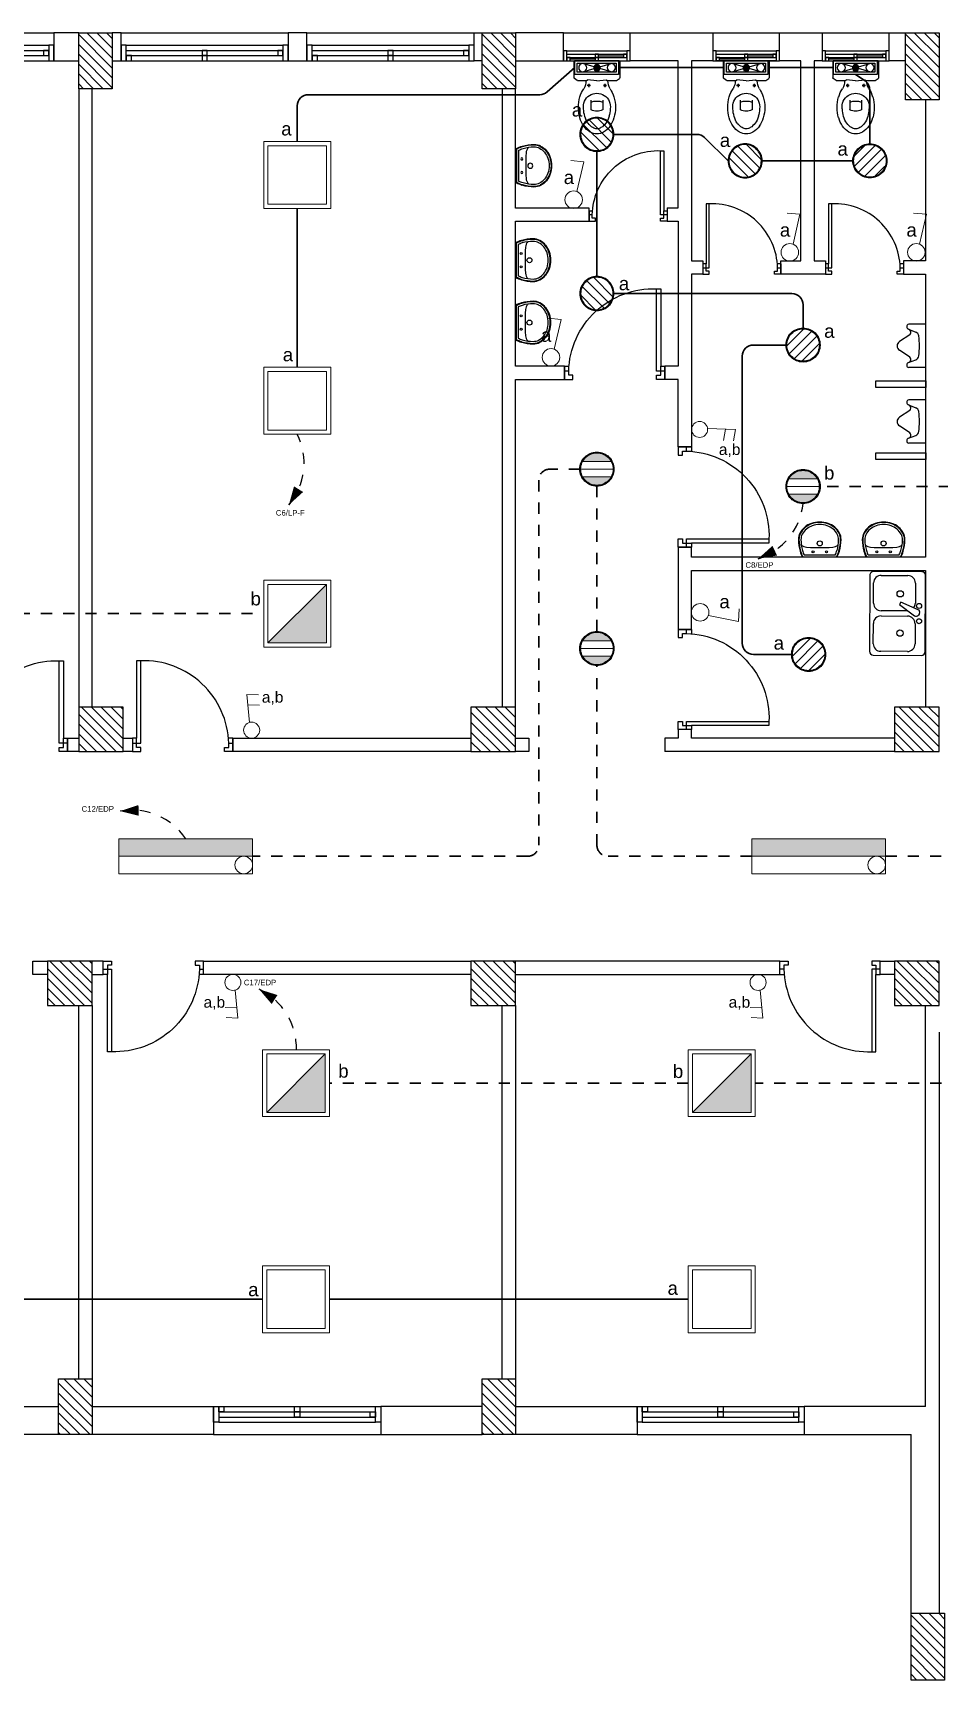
# Model space of a CAD drawing. Header units: metres. Extents: x -15180 to 61, y 475 to 24106.
# Drawn here: x 43.67 to 51.8, y 482.71 to 497.49 of the extents above; entities that cross this region are included whole.
import ezdxf

# ---------------------------------------------------------------- set-up
doc = ezdxf.new("R2010")
doc.units = ezdxf.units.M
doc.header["$MEASUREMENT"] = 0
for name, pattern in [('ACAD_ISO02W100', [15, 12, -3]), ('DASHED', [0.75, 0.5, -0.25]), ('DASHED2', [0.375, 0.25, -0.125]), ('HIDDEN', [0.375, 0.25, -0.125])]:
    doc.linetypes.add(name, pattern=pattern)
doc.layers.get('0').update_dxf_attribs({"color": 8})
for name, color, linetype, lineweight in [('.', 7, 'Continuous', 9), ('E-TEXT-I', 4, 'Continuous', 30), ('lighting linea', 3, 'DASHED2', 0), ('Lighting W', 2, 'Continuous', 30), ('luminairs', 3, 'Continuous', 9), ('switches', 4, 'Continuous', 9)]:
    doc.layers.add(name, color=color, linetype=linetype, lineweight=lineweight)
for name, color, linetype in [('A-1st-TOI$0$A-FLOR-PFIX', 140, 'Continuous'), ('A-1st-TOI$0$PL-DRAIN-EQ', 140, 'Continuous'), ('A-1st-WALL$0$A-DOOR', 151, 'Continuous'), ('A-1st-WALL$0$A-GLAZ', 121, 'Continuous'), ('A-1st-WALL$0$A-WALL', 254, 'Continuous'), ('A-1st-WALL$0$A-WALL-ELEV', 31, 'Continuous'), ('A-COL-FNL$0$A-COLS-CONC', 6, 'Continuous'), ('A-COL-FNL$0$A-HTCH', 80, 'Continuous'), ('A-HTCH', 80, 'Continuous'), ('E-LEADER', 30, 'Continuous'), ('elec AC-EQUIPMENT_(Existing)', 3, 'Continuous'), ('Layer1', 24, 'ACAD_ISO02W100')]:
    doc.layers.add(name, color=color, linetype=linetype)
doc.styles.get("Standard").update_dxf_attribs({"font": 'arial.ttf'})

# ---------------------------------------------------------------- blocks, each defined once
blk = doc.blocks.new('A-1st-TOI$0$105')
at = {"layer": 'A-1st-TOI$0$A-FLOR-PFIX'}
for p, q in [((-1.7, 1526.3), (39.7, 1526.3)), ((37.8, 1523.3), (0.2, 1523.3)), ((7.8, 1514.6), (3.2, 1514.2)), ((19, 1514.6), (7.8, 1514.6)), ((30.2, 1514.6), (19, 1514.6)), ((34.8, 1514.2), (30.2, 1514.6))]:
    blk.add_line(p, q, dxfattribs=at)
at = {"layer": 'A-1st-TOI$0$A-FLOR-PFIX', "color": 8}
blk.add_line((39.3, 1525.7), (-1.3, 1525.7), dxfattribs=at)
at = {"layer": 'A-1st-TOI$0$A-FLOR-PFIX'}
for centre in [(10.9, 1519.6), (27.1, 1519.6)]:
    blk.add_circle(centre, 1.21, dxfattribs=at)
at = {"layer": 'A-1st-TOI$0$A-FLOR-PFIX', "color": 8}
blk.add_circle((19, 1509.5), 3.04, dxfattribs=at)
at = {"layer": 'A-1st-TOI$0$A-FLOR-PFIX'}
for centre, radius, start, end in [((42.7, 1505), 49.4, 163.4828, 180), ((31.1, 1508.5), 37.3, 151.4654, 163.4828), ((42.7, 1505), 46.4, 163.4828, 180), ((2.8, 1505.4), 8.46, 110.3115, 135.1981), ((31.1, 1508.5), 34.2, 154.4467, 163.4828), ((5.8, 1497.3), 17.1, 98.7165, 110.3115), ((32.2, 1497.3), 17.1, 69.6885, 81.2835), ((7, 1508.5), 34.2, 16.5172, 25.5533), ((35.2, 1505.4), 8.46, 44.8019, 69.6885), ((7, 1508.5), 37.3, 16.5172, 28.5346), ((-4.7, 1505), 46.4, 0, 16.5172), ((-4.7, 1505), 49.4, 0, 16.5172), ((11, 1505), 17.7, 180, 206.7277), ((14.9, 1507), 22, 206.7277, 230.5599), ((11, 1505), 14.7, 180, 206.7277), ((14.9, 1507), 19, 206.7277, 230.5599), ((17.4, 1510), 26, 230.5599, 251.1848), ((17.4, 1510), 22.9, 230.5599, 251.1848), ((20.6, 1510), 22.9, 288.8152, 309.4401), ((20.6, 1510), 26, 288.8152, 309.4401), ((23.1, 1507), 19, 309.4401, 333.2723), ((23.1, 1507), 22, 309.4401, 333.2723), ((27, 1505), 14.7, 333.2723, 360), ((27, 1505), 17.7, 333.2723, 0), ((19, 1514.8), 31, 251.1848, 270), ((19, 1514.8), 28, 251.1848, 270), ((19, 1514.8), 28, 270, 288.8152), ((19, 1514.8), 31, 270, 288.8152)]:
    blk.add_arc(centre, radius, start, end, dxfattribs=at)
at = {"layer": 'A-1st-TOI$0$A-FLOR-PFIX', "color": 8}
for centre, radius, start, end in [((42.7, 1505), 48.8, 163.4828, 180), ((31.1, 1508.5), 36.6, 152.0283, 163.4828), ((7, 1508.5), 36.6, 16.5172, 27.9717), ((-4.7, 1505), 48.8, 0, 16.5172), ((11, 1505), 17.1, 180, 206.7277), ((14.9, 1507), 21.4, 206.7277, 230.5599), ((17.4, 1510), 25.4, 230.5599, 251.1848), ((20.6, 1510), 25.4, 288.8152, 309.4401), ((23.1, 1507), 21.4, 309.4401, 333.2723), ((27, 1505), 17.1, 333.2723, 360), ((19, 1514.8), 30.4, 251.1848, 270), ((19, 1514.8), 30.4, 270, 288.8152)]:
    blk.add_arc(centre, radius, start, end, dxfattribs=at)
blk = doc.blocks.new('A-1st-TOI$0$U2')
for p, q in [((0, -455), (0, 455)), ((0, 455), (355, 455)), ((359, 348), (206, 291)), ((330, 233), (546, 91)), ((359, -348), (206, -291)), ((330, -233), (546, -91)), ((0, -455), (355, -455))]:
    blk.add_line(p, q)
for centre, radius, start, end in [((382, 280), 71.8, 108.3137, 141.7665), ((342, 401), 55.6, 288.3137, 76.2231), ((2025, -14), 1896, 173.2642, 179.5895), ((2025, 14), 1896, 180.4105, 186.7358), ((241, 197), 100, 110.4608, 173.2642), ((380, 281), 69.5, 141.7665, 223.5583), ((504, 8), 93.1, 355.1463, 63.1776), ((504, -8), 93.1, 296.8224, 4.8537), ((241, -197), 100, 186.7358, 249.5392), ((380, -281), 69.5, 136.4417, 218.2335), ((382, -280), 71.8, 218.2335, 251.6863), ((342, -401), 55.6, 283.7769, 71.6863)]:
    blk.add_arc(centre, radius, start, end)
blk = doc.blocks.new('A-1st-TOI$0$尿斗-3')
at = {"layer": 'A-1st-TOI$0$A-FLOR-PFIX'}
blk.add_blockref('A-1st-TOI$0$U2', (0, -455), dxfattribs=at)
blk = doc.blocks.new('A-1st-TOI$0$TOILET')
at = {"layer": 'A-1st-TOI$0$A-FLOR-PFIX'}
for p, q in [((-206, 79), (-206, -69)), ((201, 83), (-201, 83)), ((206, 79), (206, -69)), ((-176, -95), (-202, -77)), ((-93, -97), (-170, -97)), ((-87, -90), (-90, -95)), ((0, -97), (-83, -88)), ((0, -97), (83, -88)), ((86, -90), (88, -95)), ((170, -97), (92, -97)), ((176, -95), (202, -77))]:
    blk.add_line(p, q, dxfattribs=at)
at = {"layer": 'A-1st-TOI$0$A-FLOR-PFIX', "color": 8}
for p, q in [((-57, -139), (-86, -139)), ((-72, -125), (-72, -154)), ((87, -139), (58, -139)), ((72, -124), (72, -154)), ((-53, -269), (-53, -354)), ((53, -269), (53, -354))]:
    blk.add_line(p, q, dxfattribs=at)
at = {"layer": 'A-1st-TOI$0$A-FLOR-PFIX', "extrusion": (0, 0, -1)}
for centre, major_axis, start_param, end_param in [((-201, 79), (3.27, -3.27), 2.356194, 3.926991), ((201, 79), (3.27, 3.27), 5.497787, 7.068583), ((-196, -69), (6.53, 6.53), 2.976444, 3.926991), ((-170, -88), (6.53, 6.53), 2.356194, 2.976444), ((-243, -96), (102, -102), -0.779719, -0.263382), ((-93, -93), (2.61, 2.61), 1.293407, 2.356194), ((-83, -92), (2.61, -2.61), 2.864203, 4.034681), ((83, -92), (2.61, -2.61), 3.819301, 5.127948), ((92, -93), (2.61, -2.61), 0.785398, 1.986355), ((243, -96), (102, 102), 3.404975, 3.921312), ((170, -88), (6.53, -6.53), 0.165149, 0.785398), ((196, -69), (6.53, -6.53), -0.785398, 0.165149), ((173, -335), (240, -240), 2.356194, 2.638034), ((88, -310), (177, 177), 4.208831, 4.530769), ((0, -329), (85.8, 85.8), 3.768292, 7.227283), ((-88, -310), (177, -177), -1.389176, -1.067238), ((-173, -335), (240, -240), -1.067238, -0.785398), ((173, -335), (240, 240), 3.645151, 3.926991), ((88, -360), (177, 177), 3.316917, 3.645151), ((173, -335), (207, -207), 2.074355, 2.310238), ((88, -360), (145, 145), 3.316917, 3.645151), ((-88, -360), (145, -145), -0.503558, -0.175324), ((-173, -335), (207, 207), 0.831354, 1.067238), ((-88, -360), (177, -177), -0.503558, -0.175324), ((-173, -335), (240, 240), 0.785398, 1.067238), ((34, -397), (131, -131), 1.320326, 1.74612), ((34, -397), (98.1, 98.1), 2.891122, 3.316917), ((0, -455), (83.6, -83.6), 0.785398, 1.320326), ((0, -455), (50.9, -50.9), 0.785398, 1.320326), ((0, -455), (50.9, 50.9), 1.821267, 2.356194), ((0, -455), (83.6, 83.6), 1.821267, 2.356194), ((-34, -397), (98.1, -98.1), -0.175324, 0.250471), ((-34, -397), (131, 131), 1.395472, 1.821267)]:
    blk.add_ellipse(centre, major_axis=major_axis, ratio=1, start_param=start_param, end_param=end_param, dxfattribs=at)
at = {"layer": 'A-1st-TOI$0$A-FLOR-PFIX', "color": 8, "extrusion": (0, 0, -1)}
for centre, major_axis, start_param, end_param in [((0, 0), (13.1, -13.1), 0.785398, 3.926991), ((0, 0), (13.1, -13.1), 3.926991, 7.068583), ((-72, -139), (5.72, 5.72), 3.926991, 7.068583), ((-72, -139), (5.72, 5.72), 0.785398, 3.926991), ((72, -139), (5.72, 5.72), 3.926991, 7.068583), ((72, -139), (5.72, 5.72), 0.785398, 3.926991), ((0, -435), (111, 111), 5.153406, 5.842169), ((-49, -354), (2.61, 2.61), 2.846054, 3.926991), ((0, -261), (76.9, -76.9), 0.295539, 1.275258), ((49, -354), (2.61, -2.61), -0.785398, 0.295539)]:
    blk.add_ellipse(centre, major_axis=major_axis, ratio=1, start_param=start_param, end_param=end_param, dxfattribs=at)
blk = doc.blocks.new('A-1st-TOI$0$SINK')
at = {"layer": 'A-1st-TOI$0$PL-DRAIN-EQ'}
for p, q in [((1143, 781), (0, 781)), ((-57, 724), (-57, 0)), ((0, 114), (0, 514)), ((114, 629), (419, 629)), ((513, 671), (403, 412)), ((436, 393), (605, 618)), ((533, 513), (533, 114)), ((568, 691), (594, 676)), ((610, 114), (610, 514)), ((724, 629), (1029, 629)), ((1143, 514), (1143, 114)), ((1200, 0), (1200, 724)), ((403, 412), (436, 393)), ((419, 0), (114, 0)), ((1029, 0), (724, 0)), ((0, -57), (1143, -57))]:
    blk.add_line(p, q, dxfattribs=at)
for centre, radius in [((457, 686), 38.1), ((686, 686), 38.1), ((276, 400), 47.6), ((867, 400), 47.6)]:
    blk.add_circle(centre, radius, dxfattribs=at)
for centre, radius, start, end in [((0, 724), 57.2, 90, 180), ((1143, 724), 57.2, 0, 90), ((114, 514), 114, 90, 180), ((419, 514), 114, 56.607, 90), ((549, 658), 38.1, 60, 159.4623), ((575, 643), 38.1, 320.5377, 60), ((724, 514), 114, 90, 180), ((1029, 514), 114, 0, 90), ((0, 0), 57.2, 180, 270), ((114, 114), 114, 180, 270), ((419, 114), 114, 270, 0), ((724, 114), 114, 180, 270), ((1029, 114), 114, 270, 0), ((1143, 0), 57.2, 270, 0)]:
    blk.add_arc(centre, radius, start, end, dxfattribs=at)
blk = doc.blocks.new('A-1st-TOI')
at = {"layer": 'A-1st-TOI$0$A-FLOR-PFIX'}
for points in [[(49819, 11934), (49819, 11994), (50269, 11994), (50269, 11934)], [(49819, 11288), (49819, 11348), (50269, 11348), (50269, 11288)]]:
    blk.add_lwpolyline(points, close=True, dxfattribs=at)
for p in [(47316, 14783), (48656, 14783), (49638, 14783)]:
    blk.add_blockref('A-1st-TOI$0$TOILET', p, dxfattribs=at)
for name, p, xscale, yscale, zscale, rotation in [('A-1st-TOI$0$105', (57956, 14066), -7.444918917468496, 7.444918917468496, 7.444918917468441, 90), ('A-1st-TOI$0$105', (57949, 12935), 7.444918917468498, 7.444918917468498, 7.444918917468498, 90), ('A-1st-TOI$0$105', (57949, 12375), 7.444918917468498, 7.444918917468498, 7.444918917468498, 90), ('A-1st-TOI$0$尿斗-3', (50266, 12112), 0.428260468507421, 0.428260468507421, 0.428260468507421, 180), ('A-1st-TOI$0$尿斗-3', (50266, 11433), 0.428260468507421, 0.428260468507421, 0.428260468507421, 180), ('A-1st-TOI$0$105', (49454, 21773), 7.444918917468441, 7.444918917468441, 7.444918917468441, 180.0166034217015), ('A-1st-TOI$0$105', (50027, 21773), 7.444918917468441, 7.444918917468441, 7.444918917468441, 180.0166034217015), ('A-1st-TOI$0$SINK', (49800, 10248), 0.596516345280852, 0.596516345280852, 0.596516345280852, 269.6176388712638)]:
    blk.add_blockref(name, p, dxfattribs=dict(at, xscale=xscale, yscale=yscale, zscale=zscale, rotation=rotation))
blk = doc.blocks.new('A-1st-WALL$0$DOO1')
at = {"layer": 'A-1st-WALL$0$A-DOOR'}
for q in [(-74, -74), (-34, -120)]:
    blk.add_line((-74, -120), q, dxfattribs=at)
blk.add_lwpolyline([(-37, -74), (-74, -74), (-74, 0), (0, 0), (0, -37), (-37, -37), (-37, -74, 0.418149), (752, -814)], format="xyb", dxfattribs=at)
blk.add_lwpolyline([(826, -74), (752, -74), (752, -814), (789, -814), (789, -120), (826, -120), (826, 0), (752, 0), (752, -37), (789, -37), (789, -120)], dxfattribs=at)
blk = doc.blocks.new('A-1st-WALL$0$Win 1600')
for p, q in [((-750, 150), (750, 150)), ((-750, 100), (750, 100)), ((-750, 50), (750, 50)), ((-750, 0), (750, 0))]:
    blk.add_line(p, q)
for points in [[(-800, 0), (-750, 0), (-750, 150), (-800, 150)], [(-750, 0), (-700, 0), (-700, 50), (-750, 50)], [(-25, 50), (25, 50), (25, 100), (-25, 100)], [(-25, 0), (25, 0), (25, 50), (-25, 50)], [(700, 50), (750, 50), (750, 100), (700, 100)], [(750, 0), (800, 0), (800, 150), (750, 150)]]:
    blk.add_lwpolyline(points, close=True)
blk = doc.blocks.new('A-1st-WALL$0$Win 1000')
for p, q in [((-450, 150), (450, 150)), ((-450, 100), (450, 100)), ((-450, 50), (450, 50)), ((-450, 0), (450, 0)), ((-25, 25), (-400, 25)), ((25, 75), (400, 75))]:
    blk.add_line(p, q)
for points in [[(-500, 0), (-450, 0), (-450, 150), (-500, 150)], [(-450, 0), (-400, 0), (-400, 50), (-450, 50)], [(-25, 50), (25, 50), (25, 100), (-25, 100)], [(-25, 0), (25, 0), (25, 50), (-25, 50)], [(400, 50), (450, 50), (450, 100), (400, 100)], [(450, 0), (500, 0), (500, 150), (450, 150)]]:
    blk.add_lwpolyline(points, close=True)
blk = doc.blocks.new('A-1st-WALL')
at = {"layer": 'A-1st-WALL$0$A-WALL'}
for p, q in [((42666, 15116), (42444, 15116)), ((42444, 15116), (42444, 14866)), ((43046, 15116), (42966, 15116)), ((43046, 14866), (43046, 15116)), ((44714, 15116), (44546, 15116)), ((44546, 15116), (44546, 14866)), ((44714, 14866), (44714, 15116)), ((46214, 14866), (46214, 15116)), ((46214, 15116), (46286, 15116)), ((47016, 15116), (46586, 15116)), ((47016, 14866), (47016, 15116)), ((47616, 14866), (47616, 15116)), ((47616, 15116), (48356, 15116)), ((48356, 15116), (48356, 14866)), ((48956, 14866), (48956, 15116)), ((48956, 15116), (49336, 15116)), ((49336, 15116), (49336, 14866)), ((49938, 15116), (50086, 15116)), ((49938, 14866), (49938, 15116)), ((42444, 14866), (42666, 14866)), ((42966, 14866), (43046, 14866)), ((44546, 14866), (44714, 14866)), ((46286, 14866), (46214, 14866)), ((46586, 14866), (47016, 14866)), ((48046, 14866), (47616, 14866)), ((48046, 13546), (48046, 14866)), ((48166, 14866), (48166, 13070)), ((48356, 14866), (48166, 14866)), ((48926, 14866), (48386, 14866)), ((49146, 14866), (48956, 14866)), ((49146, 13070), (49146, 14866)), ((49336, 14866), (49266, 14866)), ((49266, 14866), (49266, 13070)), ((50086, 14866), (49938, 14866)), ((42666, 14616), (42666, 9066)), ((42786, 9066), (42786, 14616)), ((46466, 14616), (46466, 9066)), ((46586, 13542), (46586, 14616)), ((50266, 14516), (50266, 13070)), ((47246, 13542), (46586, 13542)), ((47246, 13426), (47246, 13542)), ((47946, 13546), (47946, 13426)), ((47946, 13546), (48046, 13546)), ((46586, 12126), (46586, 13426)), ((46586, 13426), (47246, 13426)), ((47946, 13426), (48046, 13426)), ((48046, 13426), (48046, 12126)), ((48166, 13070), (48266, 13070)), ((48266, 13070), (48266, 12950)), ((48966, 12950), (48966, 13070)), ((48966, 13070), (49146, 13070)), ((49266, 13070), (49366, 13070)), ((49366, 13070), (49366, 12950)), ((50266, 13070), (50066, 13070)), ((50066, 13070), (50066, 12950)), ((48266, 12950), (48166, 12950)), ((48166, 12950), (48166, 11400)), ((49366, 12950), (48966, 12950)), ((50066, 12950), (50266, 12950)), ((50266, 12950), (50266, 10410)), ((47026, 12126), (46586, 12126)), ((47026, 12006), (47026, 12126)), ((47926, 12006), (47926, 12126)), ((48046, 12126), (47926, 12126)), ((46586, 9066), (46586, 12006)), ((46586, 12006), (47026, 12006)), ((48046, 12006), (47926, 12006)), ((48046, 11400), (48046, 12006)), ((48046, 11400), (48166, 11400)), ((48046, 10500), (48166, 10500)), ((48046, 10500), (48046, 9763)), ((48166, 10410), (48166, 10500)), ((50266, 10410), (48166, 10410)), ((48166, 10290), (50266, 10290)), ((48166, 9763), (48166, 10290)), ((50266, 10290), (50266, 9066)), ((48046, 9763), (48166, 9763)), ((42566, 8786), (42666, 8786)), ((42566, 8666), (42566, 8786)), ((43066, 8786), (43149, 8786)), ((43149, 8786), (43149, 8666)), ((44049, 8666), (44049, 8786)), ((44049, 8786), (46186, 8786)), ((46586, 8786), (46705, 8786)), ((46705, 8786), (46705, 8666)), ((47926, 8786), (47926, 8666)), ((48046, 8786), (47926, 8786)), ((48166, 8863), (48046, 8863)), ((48046, 8863), (48046, 8786)), ((48166, 8786), (48166, 8863)), ((49986, 8786), (48166, 8786)), ((42666, 8666), (42566, 8666)), ((43149, 8666), (43066, 8666)), ((46186, 8666), (44049, 8666)), ((46705, 8666), (46586, 8666)), ((49986, 8666), (47926, 8666)), ((42255, 6786), (42386, 6786)), ((42255, 6666), (42255, 6786)), ((42386, 6666), (42255, 6666)), ((42886, 6786), (42786, 6786)), ((42786, 6666), (42886, 6666)), ((42886, 6666), (42886, 6786)), ((43786, 6666), (43786, 6786)), ((43786, 6786), (46186, 6786)), ((46186, 6666), (43786, 6666)), ((48957, 6786), (46586, 6786)), ((46586, 6666), (48957, 6666)), ((48957, 6666), (48957, 6786)), ((49857, 6666), (49857, 6786)), ((49857, 6786), (49986, 6786)), ((49986, 6666), (49857, 6666)), ((42666, 3036), (42666, 6386)), ((42786, 6386), (42786, 3036)), ((46466, 3036), (46466, 6386)), ((46586, 6386), (46586, 3036)), ((50266, 2786), (50266, 6386)), ((50386, 6146), (50386, 932)), ((41576, 2786), (42486, 2786)), ((42786, 2786), (43876, 2786)), ((43876, 2786), (43876, 2536)), ((46286, 2786), (45376, 2786)), ((45376, 2786), (45376, 2536)), ((46586, 2786), (47676, 2786)), ((47676, 2786), (47676, 2536)), ((50266, 2786), (49176, 2786)), ((49176, 2786), (49176, 2536)), ((42486, 2536), (41576, 2536)), ((43876, 2536), (42786, 2536)), ((45376, 2536), (46286, 2536)), ((47676, 2536), (46586, 2536)), ((49176, 2536), (50136, 2536)), ((50136, 932), (50136, 2536))]:
    blk.add_line(p, q, dxfattribs=at)
at = {"layer": 'A-1st-WALL$0$A-WALL-ELEV'}
for p, q in [((40944, 15116), (42444, 15116)), ((43046, 15116), (44546, 15116)), ((44714, 15116), (46214, 15116)), ((47017, 15116), (47617, 15116)), ((48357, 15116), (48957, 15116)), ((49338, 15116), (49938, 15116)), ((43876, 2536), (45376, 2536)), ((47676, 2536), (49176, 2536))]:
    blk.add_line(p, q, dxfattribs=at)
at = {"layer": 'A-1st-WALL$0$A-DOOR', "yscale": 0.7780309869113328, "zscale": 0.7780309869113328}
for p, xscale, rotation in [((47303, 13426), -0.7780309869113328, 180.0000000078675), ((48909, 12950), 0.7780309869113328, 179.9999999921326), ((50009, 12950), 0.7780309869113328, 179.9999999921326)]:
    blk.add_blockref('A-1st-WALL$0$DOO1', p, dxfattribs=dict(at, xscale=xscale, rotation=rotation))
at = {"layer": 'A-1st-WALL$0$A-DOOR', "xscale": -1}
for p, rotation in [((47100, 12006), 180), ((48046, 11326), 90.00000000786737), ((48046, 9689), 90), ((41740, 8666), 180)]:
    blk.add_blockref('A-1st-WALL$0$DOO1', p, dxfattribs=dict(at, rotation=rotation))
at = {"layer": 'A-1st-WALL$0$A-DOOR', "rotation": 179.9999999921326}
blk.add_blockref('A-1st-WALL$0$DOO1', (43975, 8666), dxfattribs=at)
at = {"layer": 'A-1st-WALL$0$A-DOOR', "xscale": -1}
blk.add_blockref('A-1st-WALL$0$DOO1', (43712, 6786), dxfattribs=at)
at = {"layer": 'A-1st-WALL$0$A-DOOR'}
blk.add_blockref('A-1st-WALL$0$DOO1', (49031, 6786), dxfattribs=at)
at = {"layer": 'A-1st-WALL$0$A-GLAZ'}
for name, p, xscale, yscale, zscale in [('A-1st-WALL$0$Win 1600', (41694, 14866), 0.9374999999999997, 0.9374999999999997, 0.9374999999999997), ('A-1st-WALL$0$Win 1600', (43796, 14866), 0.9374999999999997, 0.9374999999999997, 0.9374999999999997), ('A-1st-WALL$0$Win 1600', (45464, 14866), 0.9374999999999997, 0.9374999999999997, 0.9374999999999997), ('A-1st-WALL$0$Win 1000', (47316, 14866), 0.5999999999097964, 0.5999999999097964, 0.5999999999097964), ('A-1st-WALL$0$Win 1000', (48656, 14866), 0.5999999999097964, 0.5999999999097964, 0.5999999999097964), ('A-1st-WALL$0$Win 1000', (49638, 14866), 0.5999999999097964, 0.5999999999097964, 0.5999999999097964)]:
    blk.add_blockref(name, p, dxfattribs=dict(at, xscale=xscale, yscale=yscale, zscale=zscale))
at = {"layer": 'A-1st-WALL$0$A-GLAZ', "xscale": -0.9374999999999997, "yscale": 0.9374999999999997, "zscale": 0.9374999999999997, "rotation": 180}
for p in [(44626, 2786), (48426, 2786)]:
    blk.add_blockref('A-1st-WALL$0$Win 1600', p, dxfattribs=at)
blk = doc.blocks.new('A-COL-FNL')
at = {"layer": 'A-COL-FNL$0$A-HTCH'}
h = blk.add_hatch(dxfattribs=at)
h.set_pattern_fill('ANSI31', color=256, scale=500, angle=90)
h.paths.add_polyline_path([(42666, 15116), (42966, 15116), (42966, 14616), (42666, 14616)])
h = blk.add_hatch(dxfattribs=at)
h.set_pattern_fill('ANSI31', color=256, scale=500, angle=90)
h.paths.add_polyline_path([(46286, 15116), (46586, 15116), (46586, 14616), (46286, 14616)])
h = blk.add_hatch(dxfattribs=at)
h.set_pattern_fill('ANSI31', color=256, scale=500, angle=90)
h.paths.add_polyline_path([(50086, 15116), (50386, 15116), (50386, 14516), (50086, 14516)])
h = blk.add_hatch(dxfattribs=at)
h.set_pattern_fill('ANSI31', color=256, scale=500, angle=90)
h.paths.add_polyline_path([(43066, 8666), (43066, 9066), (42666, 9066), (42666, 8666)])
h = blk.add_hatch(dxfattribs=at)
h.set_pattern_fill('ANSI31', color=256, scale=500, angle=90)
h.paths.add_polyline_path([(46586, 8666), (46586, 9066), (46186, 9066), (46186, 8666)])
h = blk.add_hatch(dxfattribs=at)
h.set_pattern_fill('ANSI31', color=256, scale=500, angle=90)
h.paths.add_polyline_path([(50386, 8666), (50386, 9066), (49986, 9066), (49986, 8666)])
h = blk.add_hatch(dxfattribs=at)
h.set_pattern_fill('ANSI31', color=256, scale=500, angle=90)
h.paths.add_polyline_path([(42786, 6386), (42786, 6786), (42386, 6786), (42386, 6386)])
h = blk.add_hatch(dxfattribs=at)
h.set_pattern_fill('ANSI31', color=256, scale=500, angle=90)
h.paths.add_polyline_path([(46586, 6386), (46586, 6786), (46186, 6786), (46186, 6386)])
h = blk.add_hatch(dxfattribs=at)
h.set_pattern_fill('ANSI31', color=256, scale=500, angle=90)
h.paths.add_polyline_path([(50386, 6386), (50386, 6786), (49986, 6786), (49986, 6386)])
h = blk.add_hatch(dxfattribs=at)
h.set_pattern_fill('ANSI31', color=256, scale=500, angle=90)
h.paths.add_polyline_path([(42486, 3036), (42786, 3036), (42786, 2536), (42486, 2536)])
h = blk.add_hatch(dxfattribs=at)
h.set_pattern_fill('ANSI31', color=256, scale=500, angle=90)
h.paths.add_polyline_path([(46286, 3036), (46586, 3036), (46586, 2536), (46286, 2536)])
h = blk.add_hatch(dxfattribs=at)
h.set_pattern_fill('ANSI31', color=256, scale=500, angle=90)
h.paths.add_polyline_path([(50136, 932), (50436, 932), (50436, 332), (50136, 332)])
at = {"layer": 'A-COL-FNL$0$A-COLS-CONC'}
for points in [[(42666, 15116), (42966, 15116), (42966, 14616), (42666, 14616)], [(46286, 15116), (46586, 15116), (46586, 14616), (46286, 14616)], [(50086, 15116), (50386, 15116), (50386, 14516), (50086, 14516)], [(43066, 8666), (43066, 9066), (42666, 9066), (42666, 8666)], [(46586, 8666), (46586, 9066), (46186, 9066), (46186, 8666)], [(50386, 8666), (50386, 9066), (49986, 9066), (49986, 8666)], [(42786, 6386), (42786, 6786), (42386, 6786), (42386, 6386)], [(46586, 6386), (46586, 6786), (46186, 6786), (46186, 6386)], [(50386, 6386), (50386, 6786), (49986, 6786), (49986, 6386)], [(42486, 3036), (42786, 3036), (42786, 2536), (42486, 2536)], [(46286, 3036), (46586, 3036), (46586, 2536), (46286, 2536)], [(50136, 932), (50436, 932), (50436, 332), (50136, 332)]]:
    blk.add_lwpolyline(points, close=True, dxfattribs=at)
blk = doc.blocks.new('60 x60')
at = {"layer": 'luminairs', "color": 3}
for points in [[(-0.6, -0.6), (0, -0.6), (0, 0), (-0.6, 0)], [(-0.563, -0.563), (-0.037, -0.563), (-0.037, -0.037), (-0.563, -0.037)]]:
    blk.add_lwpolyline(points, close=True, dxfattribs=at)
blk = doc.blocks.new('6w')
at = {"layer": 'A-HTCH', "ltscale": 0.5}
h = blk.add_hatch(dxfattribs=at)
h.set_pattern_fill('ANSI31', color=4, scale=0.2)
h.set_pattern_definition([(45, (26.984813, -391.67108), (-0.0176776695, 0.0176776695), [])])
h.paths.add_polyline_path([(0.0553, 0, 1), (-0.0553, 0, 1)])
at = {"layer": 'Layer1', "color": 6}
for radius in [0.059, 0.0582, 0.0573, 0.0565]:
    blk.add_circle((0, 0), radius, dxfattribs=at)
blk = doc.blocks.new('F2E')
at = {"layer": '.', "linetype": 'Continuous', "lineweight": 0, "ltscale": 0.4}
h = blk.add_hatch(color=3, dxfattribs=at)
h.dxf.hatch_style = 1
h.paths.add_polyline_path([(0.263, 0.263), (-0.263, -0.263), (0.263, -0.263)])
at = {"layer": 'luminairs', "linetype": 'Continuous', "lineweight": 0, "ltscale": 0.4}
blk.add_line((-0.263, -0.263), (0.263, 0.263), dxfattribs=at)
at = {"layer": 'luminairs', "color": 3}
for points in [[(0.3, 0.3), (-0.3, 0.3), (-0.3, -0.3), (0.3, -0.3)], [(0.263, 0.263), (-0.263, 0.263), (-0.263, -0.263), (0.263, -0.263)]]:
    blk.add_lwpolyline(points, close=True, dxfattribs=at)
blk = doc.blocks.new('F4E')
at = {"layer": '.', "linetype": 'Continuous', "lineweight": 0, "ltscale": 0.4}
h = blk.add_hatch(color=4, dxfattribs=at)
h.dxf.hatch_style = 1
h.paths.add_polyline_path([(-0.128, -0.07, 0.59348), (0.128, -0.07)])
h.paths.add_polyline_path([(-0.128, 0.07), (0.128, 0.07, 0.59348)])
at = {"layer": 'Layer1', "color": 6}
for radius in [0.153, 0.151, 0.148, 0.146]:
    blk.add_circle((0, 0), radius, dxfattribs=at)
at = {"layer": 'luminairs', "color": 4, "linetype": 'Continuous', "lineweight": 0, "ltscale": 0.4}
for points in [[(-0.146, 0), (0.146, 0)], [(-0.128, 0.07), (0.128, 0.07)], [(-0.128, -0.07), (0.128, -0.07)]]:
    blk.add_lwpolyline(points, dxfattribs=at)
blk = doc.blocks.new('F3E')
at = {"layer": '.', "linetype": 'Continuous', "lineweight": 0, "ltscale": 0.4}
h = blk.add_hatch(color=4, dxfattribs=at)
h.dxf.hatch_style = 1
h.paths.add_polyline_path([(-0.6, 0.156), (-0.6, 0), (0.51, 0, -0.070757), (0.532, 0), (0.6, 0), (0.6, 0.156)])
at = {"layer": 'luminairs', "color": 4}
blk.add_line((-0.6, 0), (0.6, 0), dxfattribs=at)
blk.add_lwpolyline([(0.6, -0.156), (-0.6, -0.156), (-0.6, 0.156), (0.6, 0.156), (0.6, -0.156)], dxfattribs=at)
blk.add_circle((0.521, -0.078), 0.0788, dxfattribs=at)
blk = doc.blocks.new('A$C48E663F1')
at = {"layer": 'switches', "color": 4, "linetype": 'Continuous', "ltscale": 0.02}
for p, q in [((0.125, 0.247), (0.039, 0.273)), ((0.092, 0.175), (0.006, 0.202)), ((0.035, 0.051), (0.125, 0.247))]:
    blk.add_line(p, q, dxfattribs=at)
blk.add_circle((0, 0), 0.0616, dxfattribs=at)
blk = doc.blocks.new('s sw')
at = {"layer": 'switches', "color": 4, "linetype": 'Continuous', "ltscale": 0.02}
for p, q in [((0.042, 0.137), (0.152, 0.374)), ((0.152, 0.374), (0.047, 0.406))]:
    blk.add_line(p, q, dxfattribs=at)
blk.add_circle((0, 0.075), 0.0748, dxfattribs=at)
blk = doc.blocks.new('*X14')
at = {"color": 0}
for p, q in [((15.928, -9.36), (15.961, -9.326)), ((15.961, -9.393), (15.928, -9.361)), ((15.929, -9.368), (15.969, -9.327)), ((15.929, -9.35), (15.951, -9.328)), ((15.969, -9.393), (15.929, -9.353)), ((15.95, -9.391), (15.93, -9.371)), ((15.931, -9.374), (15.976, -9.33)), ((15.975, -9.39), (15.931, -9.346)), ((15.934, -9.38), (15.981, -9.333)), ((15.981, -9.387), (15.934, -9.34)), ((15.986, -9.383), (15.938, -9.336)), ((15.939, -9.385), (15.986, -9.337)), ((15.989, -9.378), (15.943, -9.332)), ((15.944, -9.388), (15.99, -9.342)), ((15.992, -9.372), (15.949, -9.329)), ((15.95, -9.391), (15.993, -9.348)), ((15.994, -9.365), (15.956, -9.327)), ((15.957, -9.393), (15.994, -9.355)), ((15.995, -9.357), (15.965, -9.327)), ((15.965, -9.393), (15.994, -9.364)), ((15.991, -9.344), (15.977, -9.331)), ((15.979, -9.388), (15.989, -9.378))]:
    blk.add_line(p, q, dxfattribs=at)
blk = doc.blocks.new('A$C59890BCA_(Existing)')
at = {"layer": 'elec AC-EQUIPMENT_(Existing)'}
for p, q in [((0.301, 0.341), (0.089, 0.341)), ((0.089, 0.341), (0.089, -0.337)), ((0.266, 0.306), (0.124, 0.306)), ((0.124, 0.306), (0.124, -0.301)), ((0.266, -0.301), (0.266, 0.306)), ((0.301, -0.337), (0.301, 0.341)), ((0.131, 0.23), (0.181, 0.053)), ((0.207, 0.053), (0.258, 0.23)), ((0.131, -0.215), (0.181, -0.038)), ((0.207, -0.038), (0.258, -0.215)), ((0.089, -0.337), (0.301, -0.337)), ((0.124, -0.301), (0.266, -0.301))]:
    blk.add_line(p, q, dxfattribs=at)
blk.add_lwpolyline([(0.556, 0.007, 0, 0.0677, 0), (0.421, 0.007, 0, 0, 0), (0.06, 0.007, 0, 0, 0), (0.026, -0.075, 0, 0, 0), (0.026, 0.101, 0, 0, 0), (-0.008, 0.007, 0, 0, 0), (-0.198, 0.007, 0, 0, 0)], format="xyseb", dxfattribs=at)
for centre, radius in [((0.194, 0.23), 0.0637), ((0.194, 0.007), 0.0472), ((0.194, -0.215), 0.0637)]:
    blk.add_circle(centre, radius, dxfattribs=at)
at = {"layer": 'elec AC-EQUIPMENT_(Existing)', "xscale": -1.409865667889067, "yscale": 1.409865667889067, "zscale": 1.409865667889067, "rotation": 90}
blk.add_blockref('*X14', (-13.002, 22.51), dxfattribs=at)
blk = doc.blocks.new('A$C6E751D52')
at = {"layer": 'elec AC-EQUIPMENT_(Existing)', "ltscale": 0.002, "xscale": -0.5752911526835623, "yscale": 0.5752911526835623, "zscale": 0.5752911526835623, "rotation": 270.1146881545241}
blk.add_blockref('A$C59890BCA_(Existing)', (0.751, -0.423), dxfattribs=at)
blk = doc.blocks.new('*U133')
blk.add_line((233, 512), (309, 560))
blk.add_lwpolyline([(309, 560, 0, 96, 0), (175, 462, 96, 96, 0)], format="xyseb")
at = {"linetype": 'HIDDEN', "ltscale": 0.2}
blk.add_arc((581, 44), 583, 117.8068, 184.3237, dxfattribs=at)
blk = doc.blocks.new('*U136')
blk.add_line((-559, -64), (-628, -122))
blk.add_lwpolyline([(-628, -122, 0, 96, 0), (-493, -24, 96, 96, 0)], format="xyseb")
at = {"linetype": 'HIDDEN', "ltscale": 0.2}
blk.add_arc((-221, -539), 583, 67.7241, 134.241, dxfattribs=at)

msp = doc.modelspace()

# ---------------------------------------------------------------- linework, layer by layer
at = {"layer": 'Lighting W', "linetype": 'Continuous', "lineweight": 30, "ltscale": 0.4}
for points in [[(46.04, 496.516), (46.04, 496.837, -0.414214), (46.14, 496.937), (48.217, 496.937, 0.18147), (48.282, 496.962), (48.532, 497.18)], [(51.179, 496.496), (51.179, 496.978, 0.246375), (51.136, 497.06), (51.051, 497.119)], [(48.878, 496.581), (49.625, 496.581, -0.197809), (49.696, 496.552), (49.907, 496.343)], [(50.579, 494.843), (50.579, 495.052, 0.414214), (50.479, 495.152), (48.882, 495.152)], [(50.427, 494.69), (50.133, 494.69, 0.414214), (50.033, 494.59), (50.033, 492.013, 0.414214), (50.133, 491.913), (50.477, 491.913)]]:
    msp.add_lwpolyline(points, format="xyb", dxfattribs=at)
for points in [[(48.921, 497.181), (49.872, 497.18)], [(50.261, 497.181), (50.853, 497.18)], [(48.729, 495.304), (48.729, 496.429)], [(50.212, 496.343), (51.031, 496.343)], [(46.04, 494.49), (46.04, 495.916)], [(45.729, 486.125), (42.549, 486.125)], [(49.549, 486.125), (46.329, 486.125)]]:
    msp.add_lwpolyline(points, dxfattribs=at)
at = {"layer": 'Lighting W', "color": 1, "linetype": 'DASHED2', "lineweight": 30, "ltscale": 0.4}
for points in [[(48.577, 493.576), (48.307, 493.576, 0.414214), (48.207, 493.476), (48.207, 490.201, -0.414214), (48.107, 490.101), (45.639, 490.101)], [(52.894, 492.386), (52.096, 492.386, -0.414214), (51.996, 492.486), (51.996, 493.32, 0.414214), (51.896, 493.42), (50.732, 493.42)], [(50.119, 490.101), (48.829, 490.101, -0.414214), (48.729, 490.201), (48.729, 491.814)], [(52.921, 487.476), (52.921, 487.965, 0.414214), (52.821, 488.065), (50.149, 488.065)]]:
    msp.add_lwpolyline(points, format="xyb", dxfattribs=at)
for points in [[(48.729, 493.424), (48.729, 492.119)], [(42.54, 492.279), (45.74, 492.279)], [(51.319, 490.101), (54.627, 490.101)], [(49.549, 488.065), (46.329, 488.065)]]:
    msp.add_lwpolyline(points, dxfattribs=at)

# ---------------------------------------------------------------- block references
at = {"xscale": 0.001, "yscale": 0.001, "zscale": 0.001}
for name in ['A-1st-WALL', 'A-1st-TOI']:
    msp.add_blockref(name, (1.413, 482.375), dxfattribs=at)
at = {"layer": 'E-LEADER'}
for name, p, xscale, yscale, zscale, rotation in [('*U133', (46.04, 493.89), 0.001, 0.001, 0.001, 202.123971532032), ('*U133', (50.579, 493.268), 0.001000000000000001, 0.001000000000000001, 0.001000000000000001, 169.8147414546835), ('*U136', (45.039, 490.257), 0.001, 0.001, 0.001, 326.008761348731), ('*U136', (46.032, 488.362), 0.001, 0.001, 0.001, 290.5206615295612)]:
    msp.add_blockref(name, p, dxfattribs=dict(at, xscale=xscale, yscale=yscale, zscale=zscale, rotation=rotation))
at = {"layer": 'E-TEXT-I', "linetype": 'DASHED2', "lineweight": 30, "ltscale": 0.4}
for p in [(47.975, 497.491), (49.315, 497.491), (50.296, 497.491)]:
    msp.add_blockref('A$C6E751D52', p, dxfattribs=at)
at = {"layer": 'lighting linea', "color": 2, "linetype": 'DASHED', "ltscale": 0.4, "xscale": 0.001, "yscale": 0.001, "zscale": 0.001}
msp.add_blockref('A-COL-FNL', (1.413, 482.375), dxfattribs=at)
at = {"layer": 'luminairs', "color": 3, "linetype": 'Continuous', "yscale": 2.588312026296157, "zscale": 2.588312026296157}
for p, xscale in [((48.729, 496.581), -2.588312026296157), ((50.059, 496.343), -2.588312026296157), ((51.179, 496.343), 2.588312026296157), ((48.729, 495.152), -2.588312026296157), ((50.579, 494.69), 2.588312026296157), ((50.629, 491.913), 2.588312026296157)]:
    msp.add_blockref('6w', p, dxfattribs=dict(at, xscale=xscale))
at = {"layer": 'luminairs', "color": 2, "xscale": -1, "rotation": 180}
for p in [(46.34, 495.916), (46.34, 493.89), (46.329, 485.825)]:
    msp.add_blockref('60 x60', p, dxfattribs=at)
at = {"layer": 'luminairs', "linetype": 'Continuous', "lineweight": 0}
for name, p in [('F4E', (48.729, 493.576)), ('F4E', (50.579, 493.42)), ('F2E', (46.04, 492.279)), ('F4E', (48.729, 491.966)), ('F3E', (45.039, 490.101)), ('F3E', (50.719, 490.101)), ('F2E', (46.029, 488.065)), ('F2E', (49.849, 488.065))]:
    msp.add_blockref(name, p, dxfattribs=at)
at = {"layer": 'luminairs', "color": 2, "rotation": 180.0000000059408}
msp.add_blockref('60 x60', (49.549, 485.825), dxfattribs=at)
at = {"layer": 'switches', "xscale": 1.051956995016581, "yscale": 1.051956995016581, "zscale": 1.051956995016581}
for p, rotation in [((48.537, 495.917), 12.11957058536885), ((50.477, 495.445), 12.11957058536885), ((51.612, 495.445), 12.11957058536885), ((48.334, 494.502), 12.11957058536885), ((49.579, 492.273), 283.2124631105263)]:
    msp.add_blockref('s sw', p, dxfattribs=dict(at, rotation=rotation))
at = {"layer": 'switches', "color": 0, "lineweight": -3, "extrusion": (0, 0, -1), "xscale": 1.166447618007069, "yscale": 1.166447618007069, "zscale": -1.166447618007069}
for p, rotation in [((-49.651, 493.932), 116.847776927739), ((-45.631, 491.233), 18.98384420697078), ((-45.463, 488.969), 198.9838442069708), ((-50.175, 488.969), 198.9838442069708)]:
    msp.add_blockref('A$C48E663F1', p, dxfattribs=dict(at, rotation=rotation))

# ---------------------------------------------------------------- texts
at = {"layer": 'E-TEXT-I', "color": 3, "linetype": 'DASHED', "lineweight": 0, "ltscale": 0.4}
for s, p in [('C6/LP-F', (45.848, 493.159)), ('C8/EDP', (50.062, 492.691)), ('C12/EDP', (44.105, 490.501)), ('C17/EDP', (45.561, 488.943))]:
    msp.add_text(s, height=0.0499, dxfattribs=at).set_placement(p)
at = {"layer": 'E-TEXT-I', "linetype": 'DASHED2', "lineweight": 30, "ltscale": 0.4, "char_height": 0.12, "attachment_point": 1}
for s, insert in [('a', (48.504, 496.861)), ('a', (45.896, 496.691)), ('a', (49.832, 496.588)), ('a', (50.888, 496.51)), ('a', (48.431, 496.255)), ('a', (50.371, 495.783)), ('a', (51.506, 495.783)), ('a', (48.926, 495.302)), ('a', (50.768, 494.875)), ('a', (48.227, 494.839)), ('a', (45.91, 494.664)), ('b', (50.767, 493.602)), ('b', (45.621, 492.473)), ('a', (49.828, 492.447)), ('a', (50.315, 492.076)), ('b', (46.408, 488.234)), ('b', (49.411, 488.231)), ('a', (49.363, 486.285)), ('a', (45.6, 486.272))]:
    msp.add_mtext_dynamic_manual_height_columns(s, width=0.59746, gutter_width=1, heights=[0], dxfattribs=dict(at, insert=insert))
at = {"layer": 'E-TEXT-I', "color": 1, "linetype": 'DASHED2', "lineweight": 30, "ltscale": 0.4, "char_height": 0.1, "attachment_point": 1}
for insert in [(49.823, 493.803), (45.722, 491.58), (45.199, 488.842), (49.911, 488.842)]:
    msp.add_mtext_dynamic_manual_height_columns('{\\C256;a,b}', width=0.40482, gutter_width=1, heights=[0], dxfattribs=dict(at, insert=insert))

doc.saveas('drawing.dxf')
